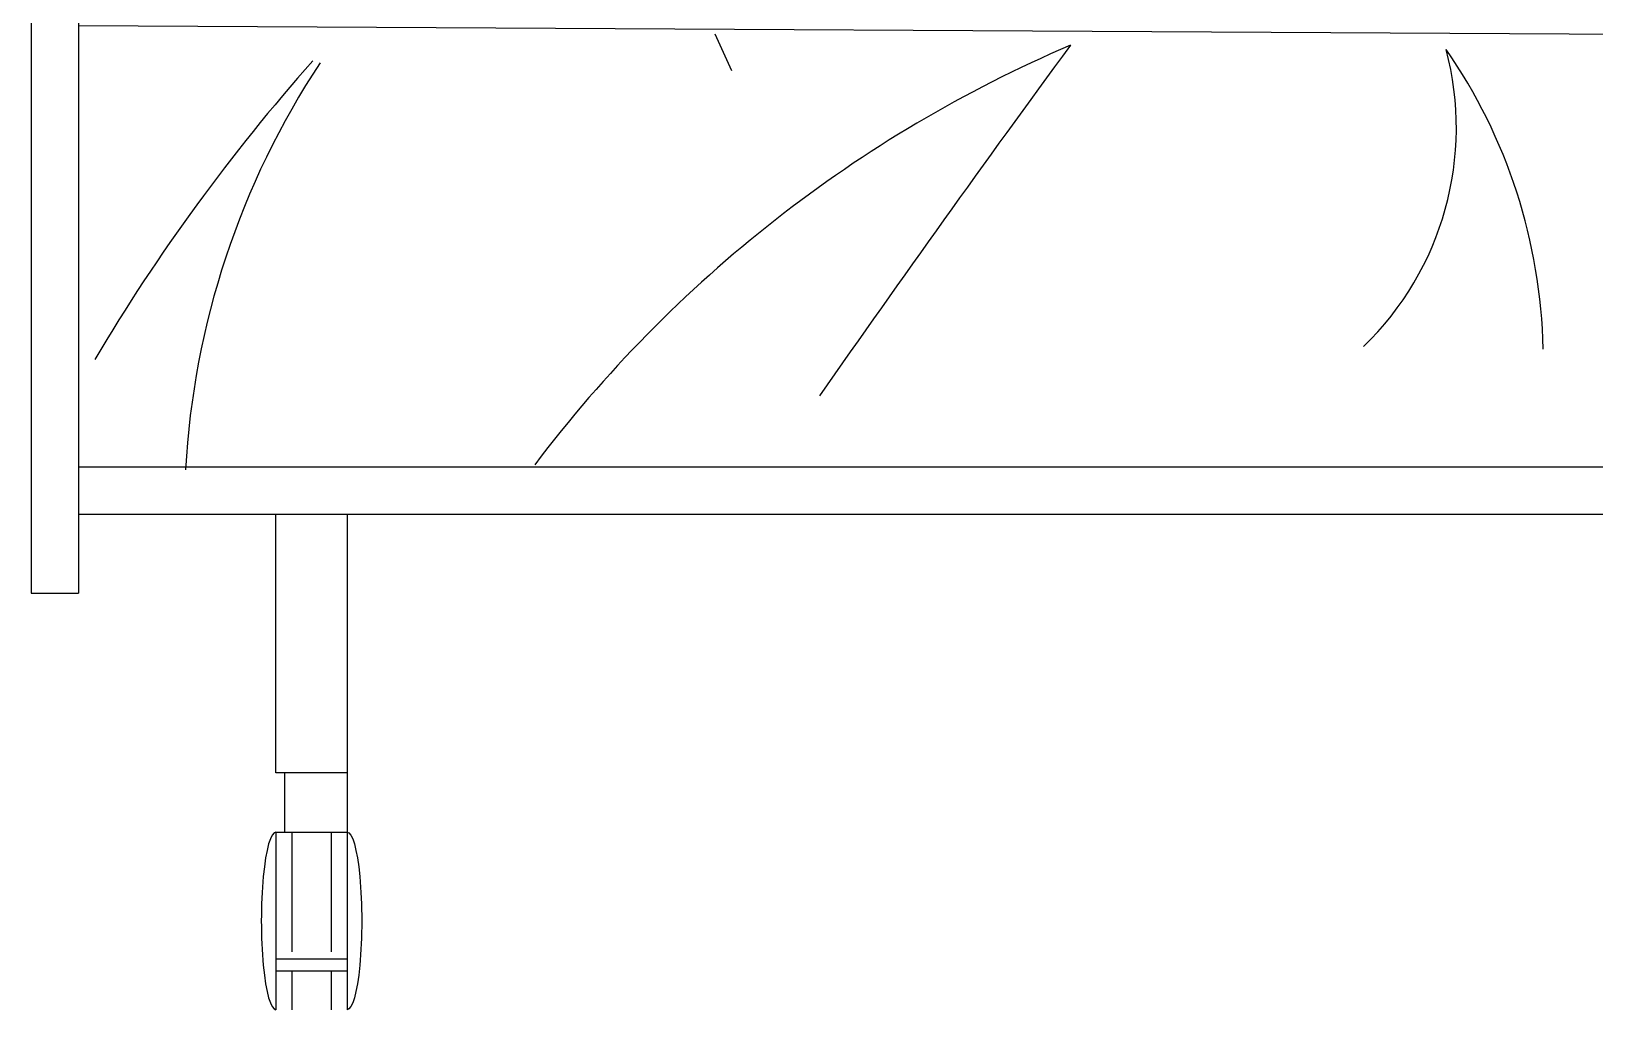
# Model space of a CAD drawing. Header units: inches. Extents: x 4.1 to 46.6, y 13.1 to 37.9.
# Drawn here: x 13.175 to 13.968, y 13.863 to 14.358 of the extents above; entities that cross this region are included whole.
import ezdxf

# ---------------------------------------------------------------- set-up
doc = ezdxf.new("R2010")
doc.units = ezdxf.units.IN
doc.header["$MEASUREMENT"] = 0
doc.layers.add('02', color=2, linetype='Continuous')
doc.layers.add('4', color=4, linetype='Continuous')

msp = doc.modelspace()

# ---------------------------------------------------------------- linework, layer by layer
at = {"layer": '02'}
for p, q in [((13.17536, 14.64872), (13.17536, 14.07372)), ((15.05536, 14.35072), (13.19936, 14.36122)), ((13.52179, 14.35716), (13.53019, 14.33851)), ((13.33536, 14.11372), (13.33536, 13.86272)), ((13.30386, 13.95272), (13.30386, 13.98272)), ((13.29936, 13.95272), (13.33536, 13.95272)), ((13.29936, 13.95272), (13.29936, 13.86272)), ((13.30736, 13.95272), (13.30736, 13.89207)), ((13.32736, 13.95272), (13.32736, 13.89207)), ((13.29936, 13.88851), (13.33536, 13.88851)), ((13.29936, 13.88251), (13.33536, 13.88251)), ((13.30736, 13.88251), (13.30736, 13.86272)), ((13.32736, 13.88251), (13.32736, 13.86272))]:
    msp.add_line(p, q, dxfattribs=at)
for centre, radius, start, end in [((13.96618, 13.73427), 0.67129, 113.18461, 142.94502), ((21.19358, 8.85337), 9.29263, 143.725882, 145.073433), ((13.74325, 14.30951), 0.15418, 314.05841, 14.93251), ((13.66489, 14.19166), 0.2766, 1.19699, 34.72732), ((14.06518, 13.68186), 0.99799, 138.47958, 149.24521), ((13.66821, 14.1134), 0.41533, 146.52331, 176.85265)]:
    msp.add_arc(centre, radius, start, end, dxfattribs=at)
msp.add_ellipse((13.29936, 13.90772), major_axis=(0, 0.045), ratio=0.165349, start_param=0, end_param=3.141593, dxfattribs=at)
at = {"layer": '02', "extrusion": (0, 0, -1)}
msp.add_ellipse((13.33536, 13.90772), major_axis=(0, 0.045), ratio=0.165349, start_param=0, end_param=3.141593, dxfattribs=at)
at = {"layer": '4'}
for p, q in [((13.19936, 14.64872), (13.19936, 14.07372)), ((13.19936, 14.13772), (14.23995, 14.13772)), ((13.19936, 14.11372), (14.24309, 14.11372)), ((13.29936, 13.98272), (13.29936, 14.11372)), ((13.17536, 14.07372), (13.19936, 14.07372)), ((13.33536, 13.98272), (13.29936, 13.98272))]:
    msp.add_line(p, q, dxfattribs=at)

doc.saveas('drawing.dxf')
